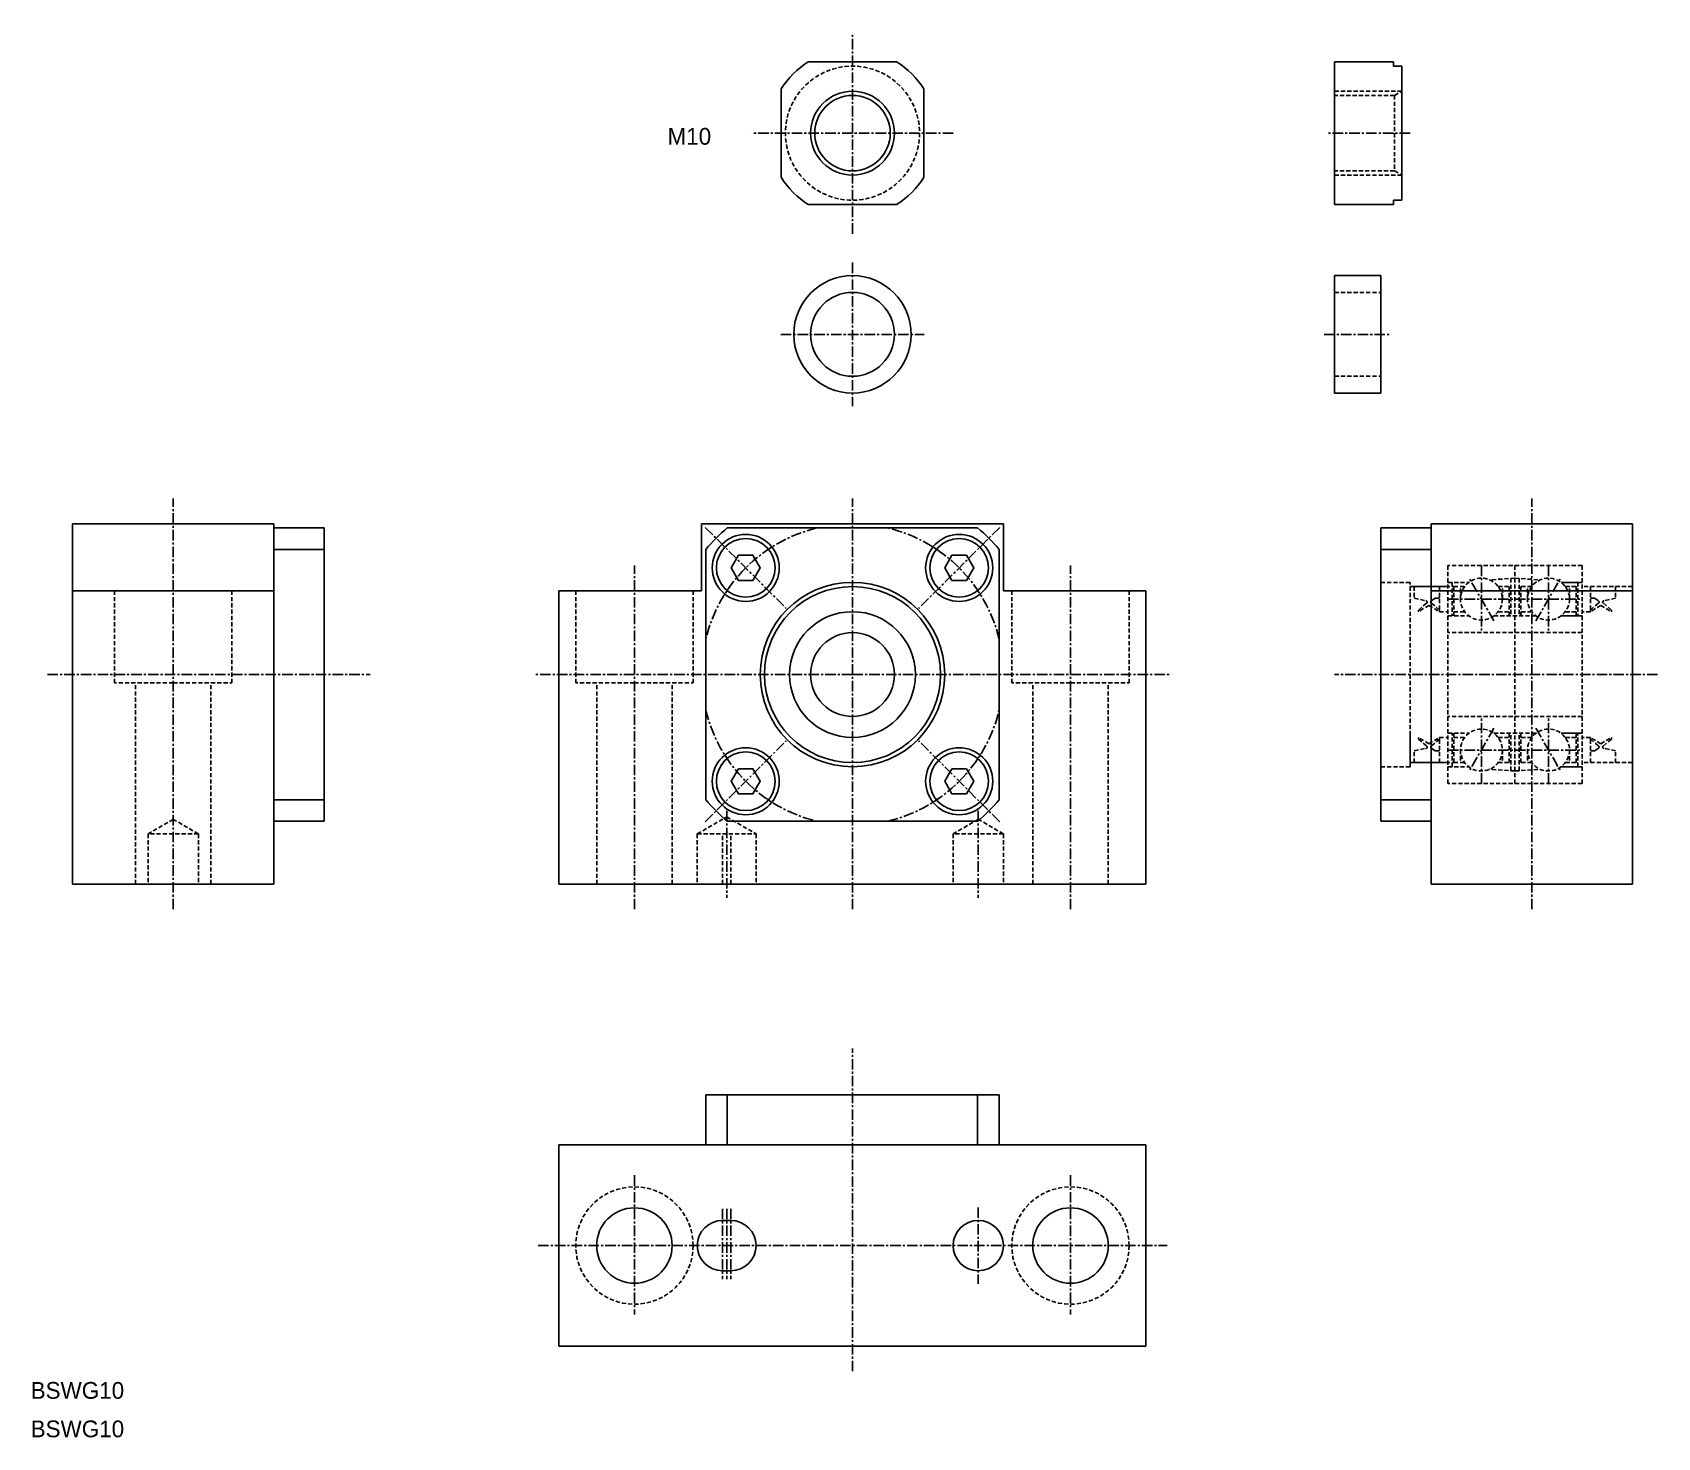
# Model space of a CAD drawing. Extents: x 45 to 239, y 38 to 206.
import ezdxf

# ---------------------------------------------------------------- set-up
doc = ezdxf.new("R2010")
doc.units = 0
doc.linetypes.add('CENTER', pattern=[2, 1.25, -0.25, 0.25, -0.25])
doc.linetypes.add('DASHED', pattern=[0.75, 0.5, -0.25])
doc.layers.get('0').update_dxf_attribs({"linetype": 'CONTINUOUS'})
doc.layers.add('CENTER', color=1, linetype='CENTER')

msp = doc.modelspace()

# ---------------------------------------------------------------- linework, layer by layer
at = {"color": 7, "linetype": 'CONTINUOUS'}
for p, q in [((148.3348709320907, 202.345736165311), (137.7992171792381, 202.345736165311)), ((200.5670440556641, 202.345736165311), (200.5670440556641, 185.345736165311)), ((207.567044055664, 202.345736165311), (200.5670440556641, 202.345736165311)), ((207.567044055664, 202.345736165311), (207.567044055664, 201.8457361653108)), ((208.5670440556639, 201.8457361653108), (207.567044055664, 201.8457361653108)), ((208.5670440556639, 201.8457361653108), (208.5670440556639, 185.845736165311)), ((134.5670440556641, 199.1135630417371), (134.5670440556643, 188.5779092888844)), ((151.5670440556645, 188.5779092888844), (151.5670440556642, 199.1135630417371)), ((137.7992171792381, 185.3457361653106), (148.3348709320907, 185.345736165311)), ((207.567044055664, 185.345736165311), (200.5670440556641, 185.345736165311)), ((207.567044055664, 185.845736165311), (208.5670440556639, 185.845736165311)), ((207.567044055664, 185.845736165311), (207.567044055664, 185.345736165311)), ((200.5670440556641, 176.8457361653106), (200.5670440556641, 162.8457361653105)), ((206.0670440556641, 176.8457361653106), (200.5670440556641, 176.8457361653106)), ((206.0670440556641, 162.8457361653105), (206.0670440556641, 176.8457361653106)), ((206.0670440556641, 162.8457361653105), (200.5670440556641, 162.8457361653105)), ((50.06704405566445, 147.2584128205554), (50.06704405566445, 104.2584128205555)), ((74.06704405566434, 147.2584128205554), (50.06704405566445, 147.2584128205554)), ((74.06704405566434, 146.4084128205554), (74.06704405566434, 147.2584128205554)), ((80.06704405566434, 146.7584128205553), (74.06704405566434, 146.7584128205553)), ((74.06704405566434, 112.1084128205553), (74.06704405566434, 146.4084128205554)), ((80.06704405566434, 111.7584128205553), (80.06704405566434, 146.7584128205553)), ((143.0670440556641, 147.2584128205554), (125.0670440556644, 147.2584128205554)), ((125.0670440556644, 139.2584128205554), (125.0670440556644, 147.2584128205554)), ((128.1422324990648, 146.7584128205553), (157.9918556122635, 146.7584128205553)), ((143.0670440556641, 147.2584128205554), (161.0670440556642, 147.2584128205554)), ((161.0670440556642, 139.2584128205554), (161.0670440556642, 147.2584128205554)), ((206.0670440556641, 111.7584128205553), (206.0670440556641, 146.7584128205553)), ((206.0670440556641, 146.7584128205553), (212.0670440556641, 146.7584128205553)), ((212.0670440556641, 147.2584128205554), (236.0670440556636, 147.2584128205554)), ((212.0670440556641, 146.4084128205554), (212.0670440556641, 147.2584128205554)), ((212.0670440556641, 112.1084128205553), (212.0670440556641, 146.4084128205554)), ((236.0670440556636, 147.2584128205554), (236.0670440556636, 104.2584128205555)), ((80.06704405566434, 144.1832243771546), (74.06704405566434, 144.1832243771546)), ((125.5670440556641, 144.1832243771546), (125.5670440556641, 114.333601263956)), ((160.5670440556641, 144.1832243771546), (160.5670440556641, 114.333601263956)), ((206.0670440556641, 144.1832243771546), (212.0670440556641, 144.1832243771546)), ((74.06704405566434, 139.2584128205554), (50.06704405566445, 139.2584128205554)), ((108.0670440556644, 139.2584128205554), (108.0670440556644, 104.2584128205555)), ((108.0670440556644, 139.2584128205554), (125.0670440556644, 139.2584128205554)), ((178.0670440556643, 139.2584128205554), (161.0670440556642, 139.2584128205554)), ((178.0670440556643, 139.2584128205554), (178.0670440556643, 104.2584128205555)), ((212.0670440556641, 139.2584128205554), (236.0670440556636, 139.2584128205554)), ((80.06704405566434, 114.333601263956), (74.06704405566434, 114.333601263956)), ((206.0670440556641, 114.333601263956), (212.0670440556641, 114.333601263956)), ((74.06704405566434, 104.2584128205555), (74.06704405566434, 112.1084128205553)), ((80.06704405566434, 111.7584128205553), (74.06704405566434, 111.7584128205553)), ((128.1422324990648, 111.7584128205553), (157.9918556122635, 111.7584128205553)), ((206.0670440556641, 111.7584128205553), (212.0670440556641, 111.7584128205553)), ((212.0670440556641, 104.2584128205555), (212.0670440556641, 112.1084128205553)), ((50.06704405566445, 104.2584128205555), (74.06704405566434, 104.2584128205555)), ((108.0670440556644, 104.2584128205555), (143.0670440556641, 104.2584128205555)), ((178.0670440556643, 104.2584128205555), (143.0670440556641, 104.2584128205555)), ((236.0670440556636, 104.2584128205555), (212.0670440556641, 104.2584128205555)), ((160.5670440556641, 79.14629593980406), (125.5670440556642, 79.14629593980406)), ((125.5670440556642, 79.14629593980406), (125.5670440556642, 73.14629593980406)), ((128.1422324990648, 79.14629593980406), (128.1422324990648, 73.14629593980406)), ((157.9918556122635, 79.14629593980406), (157.9918556122635, 73.14629593980406)), ((160.5670440556641, 79.14629593980406), (160.5670440556641, 73.14629593980406)), ((108.0670440556644, 73.14629593980406), (178.0670440556643, 73.14629593980406)), ((108.0670440556644, 73.14629593980406), (108.0670440556644, 49.14629593980436)), ((178.0670440556643, 73.14629593980406), (178.0670440556643, 49.14629593980442)), ((127.5670412297867, 64.14629593980281), (128.56704405566, 64.14629593980419)), ((127.5670468815415, 58.14629593980552), (128.56704405566, 58.14629593980419)), ((178.0670440556643, 49.14629593980442), (108.0670440556644, 49.14629593980442))]:
    msp.add_line(p, q, dxfattribs=at)
at = {"color": 3, "linetype": 'DASHED'}
for p, q in [((208.5670440556639, 198.8457361653106), (200.5670440556641, 198.8457361653106)), ((207.7010186521452, 198.345736165311), (200.5670440556641, 198.345736165311)), ((207.7010186521452, 198.345736165311), (208.5670440559567, 198.8457361653106)), ((207.7010186521452, 198.345736165311), (207.7010186521452, 189.3457361653106)), ((207.7010186521452, 189.3457361653106), (200.5670440556641, 189.3457361653106)), ((208.5670440556639, 188.845736165311), (200.5670440556641, 188.845736165311)), ((207.7010186521452, 189.3457361653106), (208.5670440559567, 188.845736165311)), ((200.5670440556641, 174.8457361653106), (206.0670440556641, 174.8457361653106)), ((200.5670440556641, 164.8457361653105), (206.0670440556641, 164.8457361653105)), ((230.067044055664, 142.258412820555), (214.0670440556641, 142.258412820555)), ((214.0670440556641, 142.258412820555), (214.0670440556641, 116.2584128205552)), ((222.0670440556641, 142.2584774215434), (222.0670440556641, 124.2584266392418)), ((230.067044055664, 142.258412820555), (230.067044055664, 116.2584128205552)), ((206.0670440556641, 140.2584128205553), (209.5670440556641, 140.2584128205553)), ((209.5670440556641, 118.2584128205553), (209.5670440556641, 140.2584128205553)), ((215.0670440556641, 139.7584351430594), (209.5670440556641, 139.758440989428)), ((214.0670440556641, 139.7584128205549), (209.5670440556641, 139.7584128205549)), ((210.0670440556642, 139.7584774215432), (210.0670440556642, 138.3584774215433)), ((213.0670440556642, 139.7584774215432), (213.0670440556642, 136.758412820555)), ((214.0670504335207, 140.258435143053), (216.5670461816171, 140.2584324856172)), ((214.5670440556641, 140.2584346115716), (214.5670440556641, 136.2584346115695)), ((214.767044055664, 139.7584343989762), (214.767044055664, 136.2584343989741)), ((214.767044055664, 139.7584343989762), (216.0670456501293, 139.7584330171055)), ((215.5670440556654, 138.2584335485945), (215.5670440556654, 139.7584335485952)), ((222.0670440556641, 140.7584266392498), (219.0468423976251, 140.5584298496519)), ((220.0670424611988, 139.7584330171055), (221.367044055664, 139.7584330171055)), ((220.5670440556627, 138.2584282337138), (220.5670440556627, 139.7584330171055)), ((221.367044055664, 139.7584330171055), (221.367044055664, 136.2584273833318)), ((221.567044055664, 140.7253167988743), (221.567044055664, 136.2584271707367)), ((221.567044055664, 140.7253157895038), (221.567044055664, 136.2584261077605)), ((222.0670440556641, 140.7584266392498), (225.0872506033931, 140.5584234288421)), ((222.0670440556641, 140.7584266392498), (225.087245713703, 140.5584298496519)), ((222.567044055664, 140.7253167988743), (222.567044055664, 136.2584271707367)), ((222.567044055664, 140.7253157895038), (222.567044055664, 136.2584261077605)), ((222.767044055664, 139.7584330171055), (222.767044055664, 136.2584273833318)), ((224.0670456501294, 139.7584330171055), (222.767044055664, 139.7584330171055)), ((223.5670440556654, 138.2584282337138), (223.5670440556654, 139.7584330171055)), ((230.0670376778074, 140.258435143053), (227.567041929711, 140.2584324856172)), ((227.5670461816154, 140.25842079288), (230.0670504335208, 140.2584181354353)), ((229.3670440556641, 139.7584343989762), (228.0670424611988, 139.7584330171055)), ((228.0670456501272, 139.7584202613922), (229.3670440556641, 139.758418879525)), ((228.5670440556627, 138.2584335485945), (228.5670440556628, 139.7584335485952)), ((229.3670440556641, 139.7584343989762), (229.3670440556641, 136.2584343989741)), ((229.567044055664, 140.2584346115716), (229.567044055664, 136.2584346115695)), ((236.0670440556636, 139.7584128205549), (230.067044055664, 139.7584128205549)), ((231.067044055664, 139.7584774215432), (231.067044055664, 136.758412820555)), ((234.067044055664, 139.7584774215432), (234.067044055664, 138.3584774215433)), ((55.06704405566432, 128.2584128205554), (55.06704405566432, 139.2584128205554)), ((69.06704405566455, 128.2584128205554), (69.06704405566455, 139.2584128205554)), ((110.0670440556644, 128.2584128205554), (110.0670440556644, 139.2584128205554)), ((124.0670440556643, 128.2584128205554), (124.0670440556643, 139.2584128205554)), ((162.0670440556643, 128.2584128205554), (162.0670440556643, 139.2584128205554)), ((176.0670440556643, 128.2584128205554), (176.0670440556643, 139.2584128205554)), ((210.0670440556642, 138.3584774215433), (211.4409161176984, 138.057523138719)), ((210.5670440556642, 136.9584154779994), (211.5546899833487, 137.7939606012533)), ((213.0670440556642, 136.9584154779994), (212.0793981279799, 137.7939606012533)), ((212.5670440556642, 138.3584774215433), (212.0914198545718, 138.0321662660213)), ((213.0670440556642, 138.3584774215433), (212.5670440556642, 138.3584774215433)), ((213.0670440556642, 138.3584774215433), (212.5670440556644, 138.3584774215433)), ((231.067044055664, 138.3584774215433), (231.567044055664, 138.3584774215433)), ((231.067044055664, 138.3584774215433), (231.5670440556638, 138.3584774215433)), ((231.067044055664, 136.9584154779994), (232.0546899833483, 137.7939606012533)), ((231.567044055664, 138.3584774215433), (232.0426682567564, 138.0321662660213)), ((233.567044055664, 136.9584154779994), (232.5793981279795, 137.7939606012533)), ((234.067044055664, 138.3584774215433), (232.6931719936298, 138.057523138719)), ((211.8170440556642, 137.5084464497713), (210.5670440556642, 136.7584154779993)), ((210.5670440556642, 136.9584154779994), (210.5670440556642, 136.7584154779993)), ((211.8170440556642, 137.5084464497713), (213.0670440556642, 136.7584154779993)), ((213.0670440556642, 136.9584154779994), (213.0670440556642, 136.7584154779993)), ((213.0670440556642, 136.758412820555), (214.0670440556642, 136.758412820555)), ((214.0670461816163, 136.2584351430553), (216.5670419297127, 136.2584324856195)), ((214.767044055664, 136.7584343989745), (216.0670424612011, 136.7584330171073)), ((219.5670419297111, 136.2584292966912), (224.5670419297129, 136.2584239818105)), ((220.0670424611988, 136.7584287652028), (221.367044055664, 136.7584273833322)), ((224.0670456501294, 136.7584287652028), (222.767044055664, 136.7584273833322)), ((227.567041929711, 136.2584207928823), (230.0670461816163, 136.2584181354375)), ((230.0670419297118, 136.2584351430553), (227.5670461816154, 136.2584324856195)), ((228.0670424611988, 136.758420261394), (229.3670440556641, 136.7584188795234)), ((229.3670440556641, 136.7584343989745), (228.0670456501272, 136.7584330171073)), ((231.067044055664, 136.758412820555), (230.067044055664, 136.758412820555)), ((232.317044055664, 137.5084464497713), (231.067044055664, 136.7584154779993)), ((231.067044055664, 136.9584154779994), (231.067044055664, 136.7584154779993)), ((232.317044055664, 137.5084464497713), (233.567044055664, 136.7584154779993)), ((233.567044055664, 136.9584154779994), (233.567044055664, 136.7584154779993)), ((230.067044055664, 134.2584128205553), (214.0670440556641, 134.2584128205552)), ((62.06704405566451, 128.2584128205554), (55.06704405566432, 128.2584128205554)), ((57.56704405566454, 104.2584128205555), (57.56704405566454, 128.2584128205554)), ((62.06704405566451, 128.2584128205554), (69.06704405566455, 128.2584128205554)), ((66.56704405566455, 104.2584128205555), (66.56704405566455, 128.2584128205554)), ((117.0670440556644, 128.2584128205554), (110.0670440556644, 128.2584128205554)), ((112.5670440556643, 104.2584128205555), (112.5670440556643, 128.2584128205554)), ((117.0670440556644, 128.2584128205554), (124.0670440556643, 128.2584128205554)), ((121.5670440556644, 104.2584128205555), (121.5670440556644, 128.2584128205554)), ((169.0670440556643, 128.2584128205554), (162.0670440556643, 128.2584128205554)), ((164.5670440556644, 104.2584128205555), (164.5670440556643, 128.2584128205554)), ((169.0670440556643, 128.2584128205554), (176.0670440556643, 128.2584128205554)), ((173.5670440556642, 104.2584128205555), (173.5670440556642, 128.2584128205554)), ((230.067044055664, 124.2584128205552), (214.0670440556641, 124.2584128205552)), ((222.0670270479385, 116.2583758569637), (222.0670440556641, 124.2584266392417)), ((209.5670440556641, 122.2584409894181), (209.5670440556641, 118.7584417866541)), ((214.0670419297117, 122.2584351430517), (216.5670376778082, 122.258432485616)), ((214.5670312999508, 118.2584346115728), (214.5670398037597, 122.258434611566)), ((214.767032362927, 118.7584343989767), (214.7670398037596, 122.2584343989708)), ((219.5670376778066, 122.2584292966877), (224.5670376778083, 122.2584239818072)), ((221.3670323629149, 118.7584217495628), (221.3670398037597, 122.2584273833285)), ((221.567030307368, 117.7915385519762), (221.5670398037619, 122.2584282337093)), ((221.5670303073657, 117.7915375426056), (221.5670398037596, 122.2584271707333)), ((222.5670303073656, 117.7915364260241), (222.5670398037597, 122.2584261077571)), ((222.5670303073634, 117.7915354166535), (222.5670398037574, 122.2584250447811)), ((222.7670323629117, 118.7584187732297), (222.7670398037566, 122.2584244069954)), ((227.5670376778066, 122.2584207928788), (230.0670419297118, 122.2584181354341)), ((230.0670376777713, 122.2584011278255), (227.5670419296861, 122.2584091001328)), ((229.3670323628939, 118.7584033600745), (229.3670398037267, 122.2584033600686)), ((229.5670312999169, 118.2584027222897), (229.5670398037258, 122.2584027222827)), ((210.0670440556642, 120.1583482195673), (211.4409161176984, 120.4593025023916)), ((210.0670440556642, 118.7583482195673), (210.0670440556642, 120.1583482195673)), ((211.8170440556642, 121.0083791913393), (210.5670440556642, 121.7584101631113)), ((210.5670440556642, 121.5584101631111), (210.5670440556642, 121.7584101631113)), ((210.5670440556642, 121.5584101631111), (211.5546899833487, 120.7228650398572)), ((211.8170440556642, 121.0083791913393), (213.0670440556642, 121.7584101631113)), ((213.0670440556642, 121.5584101631111), (212.0793981279799, 120.7228650398572)), ((212.5670440556642, 120.1583482195673), (212.0914198545718, 120.4846593750892)), ((213.0670440556642, 120.1583482195673), (212.5670440556642, 120.1583482195673)), ((213.0670440556642, 120.1583482195673), (212.5670440556644, 120.1583482195673)), ((213.0670440556642, 121.7584128205555), (214.0670440556642, 121.7584128205555)), ((213.0670440556642, 118.7583482195673), (213.0670440556642, 121.7584128205555)), ((213.0670440556642, 121.5584101631111), (213.0670440556642, 121.7584101631113)), ((214.7670387407836, 121.7584343989717), (216.0670371463205, 121.7584330171045)), ((215.5670355518566, 120.2584335485934), (215.5670323629284, 118.7584335485958)), ((220.0670371463182, 121.7584287652), (221.3670387407836, 121.7584273833295)), ((220.5670355518539, 120.2584282337127), (220.5670323629153, 118.7584234503247)), ((224.0670403352399, 121.7584202613844), (222.7670387407804, 121.7584244069963)), ((223.5670355518499, 120.2584218558562), (223.5670323629114, 118.7584170724678)), ((228.0670371463182, 121.7584202613912), (229.3670387407836, 121.7584188795206)), ((229.3670387407506, 121.7584033600694), (228.0670403352195, 121.7584075056711)), ((228.5670355518242, 120.2584059112146), (228.5670323628961, 118.7584059112171)), ((231.067044055664, 121.7584128205555), (230.067044055664, 121.7584128205555)), ((231.067044055664, 118.7583482195673), (231.067044055664, 121.7584128205555)), ((232.317044055664, 121.0083791913393), (231.067044055664, 121.7584101631113)), ((231.067044055664, 121.5584101631111), (231.067044055664, 121.7584101631113)), ((231.067044055664, 121.5584101631111), (232.0546899833483, 120.7228650398572)), ((231.067044055664, 120.1583482195673), (231.567044055664, 120.1583482195673)), ((231.067044055664, 120.1583482195673), (231.5670440556638, 120.1583482195673)), ((231.567044055664, 120.1583482195673), (232.0426682567564, 120.4846593750892)), ((232.317044055664, 121.0083791913393), (233.567044055664, 121.7584101631113)), ((233.567044055664, 121.5584101631111), (232.5793981279795, 120.7228650398572)), ((234.067044055664, 120.1583482195673), (232.6931719936298, 120.4593025023916)), ((233.567044055664, 121.5584101631111), (233.567044055664, 121.7584101631113)), ((234.067044055664, 118.7583482195673), (234.067044055664, 120.1583482195673)), ((206.0670440556641, 118.2584128205553), (209.5670440556641, 118.2584128205553)), ((215.0670440556641, 118.758427170669), (209.5670440556641, 118.7584417866541)), ((214.0670440556641, 118.7584128205553), (209.5670440556641, 118.7584128205553)), ((214.0670376778075, 118.2584351430541), (216.5670334259039, 118.2584324856183)), ((214.767032362927, 118.7584343989767), (216.0670339573921, 118.7584330171062)), ((220.0670307684527, 118.758424513304), (221.3670323629149, 118.7584217495628)), ((224.0670339573742, 118.7584160094885), (222.7670323629117, 118.7584187732297)), ((230.0670249220579, 118.2584011278458), (227.5670291739729, 118.2584091001531)), ((227.5670334259022, 118.2584207928813), (230.0670376778075, 118.2584181354365)), ((229.3670323628939, 118.7584033600745), (228.0670307684346, 118.7584075056863)), ((228.06703395739, 118.7584202613928), (229.367032362927, 118.7584188795257)), ((236.0670440556636, 118.7584128205553), (230.067044055664, 118.7584128205553)), ((222.0670302369747, 117.7584266392543), (219.0468290041262, 117.9584298496562)), ((222.0670302369747, 117.7584266392543), (225.0872372098941, 117.9584234288466)), ((222.0670302369747, 117.7584266392543), (225.0872323201904, 117.9584170080475)), ((230.067044055664, 116.2584128205552), (214.0670440556641, 116.2584128205552)), ((62.06704232122574, 111.9904634038062), (59.06704270975594, 110.2584128205553)), ((65.06704270975615, 110.2584128205553), (62.06704232122564, 111.9904638524424)), ((124.5670308424344, 110.258410810683), (128.0670277872747, 112.2791430913431)), ((128.0670277872781, 112.2791408317073), (131.5670308424256, 110.258421228045)), ((158.0670380302545, 111.9904634038062), (155.0670384187847, 110.2584128205553)), ((161.0670384187848, 110.2584128205553), (158.0670380302543, 111.9904638524424)), ((65.06704270975615, 110.2584128205553), (59.06704270975594, 110.2584128205553)), ((59.06704270975594, 110.2584128205553), (59.06704405566443, 104.2584128205553)), ((65.06704270975607, 110.2584128205553), (65.06704405566454, 104.2584128205553)), ((124.5670308424371, 110.258409074456), (131.5670308424256, 110.258421228045)), ((124.5670308424345, 110.258410810683), (124.567039913888, 104.2584108106897)), ((127.5670150047849, 104.2584123065026), (127.5670093530282, 110.2584142830997)), ((128.5670150047834, 104.2584140427295), (128.5670093530267, 110.2584160193267)), ((131.5670308424256, 110.258421228045), (131.5670399138791, 104.2584212280517)), ((161.0670384187848, 110.2584128205553), (155.0670384187847, 110.2584128205553)), ((155.0670384187847, 110.2584128205553), (155.0670397646931, 104.2584128205553)), ((161.0670384187848, 110.2584128205553), (161.0670397646932, 104.2584128205553))]:
    msp.add_line(p, q, dxfattribs=at)
at = {"color": 7, "linetype": 'CONTINUOUS'}
for points in [[(129.473096590522, 143.4863348819133), (128.6070711867376, 141.9863348819133), (129.473096590522, 140.4863348819133), (131.2051473980908, 140.4863348819133), (132.0711728018753, 141.9863348819133), (131.2051473980908, 143.4863348819133)], [(154.9289407132374, 143.4863348819133), (154.0629153094529, 141.9863348819133), (154.9289407132374, 140.4863348819133), (156.6609915208062, 140.4863348819133), (157.5270169245908, 141.9863348819133), (156.6609915208062, 143.4863348819133)], [(129.4730965905218, 118.0304907591975), (128.6070711867374, 116.5304907591975), (129.4730965905218, 115.0304907591974), (131.2051473980907, 115.0304907591974), (132.0711728018752, 116.5304907591975), (131.2051473980907, 118.0304907591975)], [(154.9289407132374, 118.0304907591975), (154.0629153094531, 116.5304907591975), (154.9289407132374, 115.0304907591975), (156.6609915208065, 115.0304907591975), (157.5270169245908, 116.5304907591975), (156.6609915208065, 118.0304907591975)]]:
    msp.add_lwpolyline(points, close=True, dxfattribs=at)
at = {"color": 3, "linetype": 'DASHED'}
for centre, radius in [((143.0670440556641, 193.8457361653108), 8), ((218.0670440556641, 138.2584308911542), 2.5), ((226.0670440556641, 138.2584223873452), 2.5), ((218.0670355518552, 120.258430891153), 2.5), ((226.0670355518552, 120.2584223873442), 2.5), ((117.0670440556639, 61.14629593980419), 7), ((169.0670440556643, 61.14629593980419), 7)]:
    msp.add_circle(centre, radius, dxfattribs=at)
at = {"color": 3, "linetype": 'CONTINUOUS'}
msp.add_circle((143.0670440556641, 193.8457361653108), 5, dxfattribs=at)
at = {"color": 7, "linetype": 'CONTINUOUS'}
for centre, radius in [((143.0670440556641, 193.8457361653108), 4.5), ((143.0670440556641, 169.8457361653105), 7), ((143.0670440556641, 169.8457361653105), 5), ((130.3391219943064, 141.9863348819133), 4), ((130.3391219943064, 141.9863348819133), 3.5), ((155.7949661170218, 141.9863348819133), 4), ((155.7949661170218, 141.9863348819133), 3.5), ((143.0670440556641, 129.2584128205553), 11), ((143.0670440556641, 129.2584128205553), 10.5), ((143.0670440556641, 129.2584128205553), 7.5), ((143.0670440556641, 129.2584128205553), 5), ((130.3391219943063, 116.5304907591975), 4), ((155.794966117022, 116.5304907591975), 4), ((130.3391219943063, 116.5304907591975), 3.5), ((155.794966117022, 116.5304907591975), 3.5), ((117.0670440556639, 61.14629593980419), 4.5), ((158.0670440556641, 61.14629593980419), 3), ((169.0670440556643, 61.14629593980419), 4.5)]:
    msp.add_circle(centre, radius, dxfattribs=at)
for centre, radius, start, end in [((143.0670440556641, 193.8457361653108), 10, 121.7883306170514, 148.2116693829474), ((143.0670440556641, 193.8457361653108), 10, 31.78833061705255, 58.21166938294862), ((143.0670440556641, 193.8457361653108), 10, 211.7883306170526, 238.2116693829491), ((143.0670440556641, 193.8457361653108), 10, 301.7883306170509, 328.2116693829475), ((143.0670440556641, 129.2584128205553), 23, 130.4590830807906, 139.5409169192085), ((143.0670440556641, 129.2584128205553), 23, 40.45908308079149, 49.54091691920934), ((143.0670440556641, 129.2584128205553), 23, 220.4590830807873, 229.5409169192093), ((143.0670440556641, 129.2584128205553), 23, 310.4590830807908, 319.5409169192085), ((127.5670440556641, 61.14629593980419), 3, 90.000053970283, 270.000053970283), ((128.5670440556641, 61.14629593980419), 3, 270.000053970283, 90.000053970283)]:
    msp.add_arc(centre, radius, start, end, dxfattribs=at)
at = {"color": 3, "linetype": 'DASHED'}
for centre, start, end in [((211.4578091396762, 137.9084774215433), 310.2311084081251, 96.46637769321995), ((212.1762789716526, 137.9084774215433), 124.4528218014452, 229.7688915918748), ((231.9578091396756, 137.9084774215433), 310.2311084081255, 55.5471781985547), ((232.676278971652, 137.9084774215433), 83.53362230678003, 229.7688915918748), ((211.4578091396762, 120.6083482195673), 263.53362230678, 49.76889159187457), ((212.1762789716526, 120.6083482195673), 130.2311084081254, 235.5471781985546), ((231.9578091396756, 120.6083482195673), 304.4528218014459, 49.76889159187373), ((232.676278971652, 120.6083482195673), 130.231108408126, 276.46637769322)]:
    msp.add_arc(centre, 0.15, start, end, dxfattribs=at)
at = {"layer": 'CENTER', "color": 1, "linetype": 'CENTER'}
for p, q in [((143.0670440556641, 181.8385970914098), (143.0670440556641, 205.8528752392116)), ((155.074183129565, 193.8457361653108), (131.0599049817637, 193.8457361653108)), ((209.5670440556637, 193.8457361653108), (199.567044055664, 193.8457361653108)), ((143.0670440556641, 178.3957361653106), (143.0670440556641, 161.2957361653107)), ((134.5170440556641, 169.8457361653105), (151.6170440556641, 169.8457361653105)), ((199.3170440556641, 169.8457361653105), (207.3170440556642, 169.8457361653105)), ((62.06704405566451, 101.2584128205554), (62.06704405566451, 150.2584128205555)), ((143.0670440556641, 101.2584128205554), (143.0670440556641, 150.2584128205555)), ((224.067044055664, 101.2584128205554), (224.067044055664, 150.2584128205555)), ((125.5131182127083, 146.8123386635114), (135.1651257759046, 137.160331100315)), ((160.6209698986197, 146.8123386635115), (150.968962335424, 137.160331100315)), ((117.0670440556644, 101.2584128205554), (117.0670440556644, 142.2584128205554)), ((169.0670440556643, 101.2584128205554), (169.0670440556643, 142.2584128205554)), ((218.0670440556641, 142.2584774215434), (218.0670440556641, 134.2584266392475)), ((226.0670440556641, 142.2584774215434), (226.0670440556641, 134.2584266392475)), ((219.5670440556642, 135.6603546798008), (216.5670440556641, 140.8565071025074)), ((224.5670440556641, 135.6603546798008), (227.567044055664, 140.8565071025074)), ((224.5670440556641, 135.660346175992), (227.567044055664, 140.8564985986987)), ((214.0670483075686, 138.258435143054), (230.0670483075686, 138.2584181354364)), ((47.06704405566436, 129.2584128205553), (85.56704405566452, 129.2584128205553)), ((143.0670440556641, 129.2584128205553), (105.0670440556644, 129.2584128205553)), ((143.0670440556641, 129.2584128205553), (181.0670440556645, 129.2584128205553)), ((239.0670440556642, 129.2584128205553), (200.5670440556638, 129.2584128205553)), ((218.0670270479474, 116.2583843607727), (218.0670440556731, 124.2584351430507)), ((226.0670270479292, 116.2583673531551), (226.067044055655, 124.2584181354329)), ((219.5670410752376, 122.8565039135721), (216.5670300284728, 117.6603578687339)), ((224.5670410752445, 122.85650178762), (227.5670300284659, 117.6603429870683)), ((224.5670410752265, 122.8564932838112), (227.5670300284478, 117.6603344832597)), ((125.5131182127083, 111.7044869775994), (135.1651257759046, 121.3564945407958)), ((160.6209698986197, 111.7044869775994), (150.968962335424, 121.3564945407958)), ((214.0670398037597, 120.258435143053), (230.0670398037595, 120.2584181354353)), ((128.0670267156233, 112.9879499261079), (128.0670424107095, 102.6069766204271)), ((158.0670378065009, 112.9879467273023), (158.067040135141, 102.6069734216098)), ((143.0670440556641, 46.14629593980406), (143.0670440556641, 84.64629593980422)), ((117.067049194005, 69.52933554823431), (117.0670397135223, 52.91806623484762)), ((169.0670389173232, 69.52933554823431), (169.067048397806, 52.91806623484762)), ((127.5670399138884, 65.54327625159408), (127.5670478339629, 57.13518906440185)), ((128.0670399138884, 65.54327625159408), (128.0670478339629, 57.13518906440185)), ((128.5670399138884, 65.54327625159408), (128.5670478339629, 57.13518906440185)), ((158.0670397646932, 65.7016643523549), (158.0670483675691, 56.56870348999246)), ((105.5812610160559, 61.14629593980419), (180.5894758879809, 61.14629593980419))]:
    msp.add_line(p, q, dxfattribs=at)
for start, end in [(103.5362027373808, 166.4637972626198), (13.53620273738002, 76.4637972626192), (193.53620273738, 256.4637972626191), (283.5362027373808, 346.46379726262)]:
    msp.add_arc((143.0670440556641, 129.2584128205553), 18, start, end, dxfattribs=at)

# ---------------------------------------------------------------- texts
at = {"color": 7, "linetype": 'CONTINUOUS'}
for s, p in [('M10', (121.0132123447624, 192.465070475962)), ('BSWG10', (45.06704405566445, 42.86922401469121)), ('BSWG10', (45.06704405566445, 38.27737856146871))]:
    msp.add_text(s, height=2, dxfattribs=at).set_placement(p)

doc.saveas('drawing.dxf')
